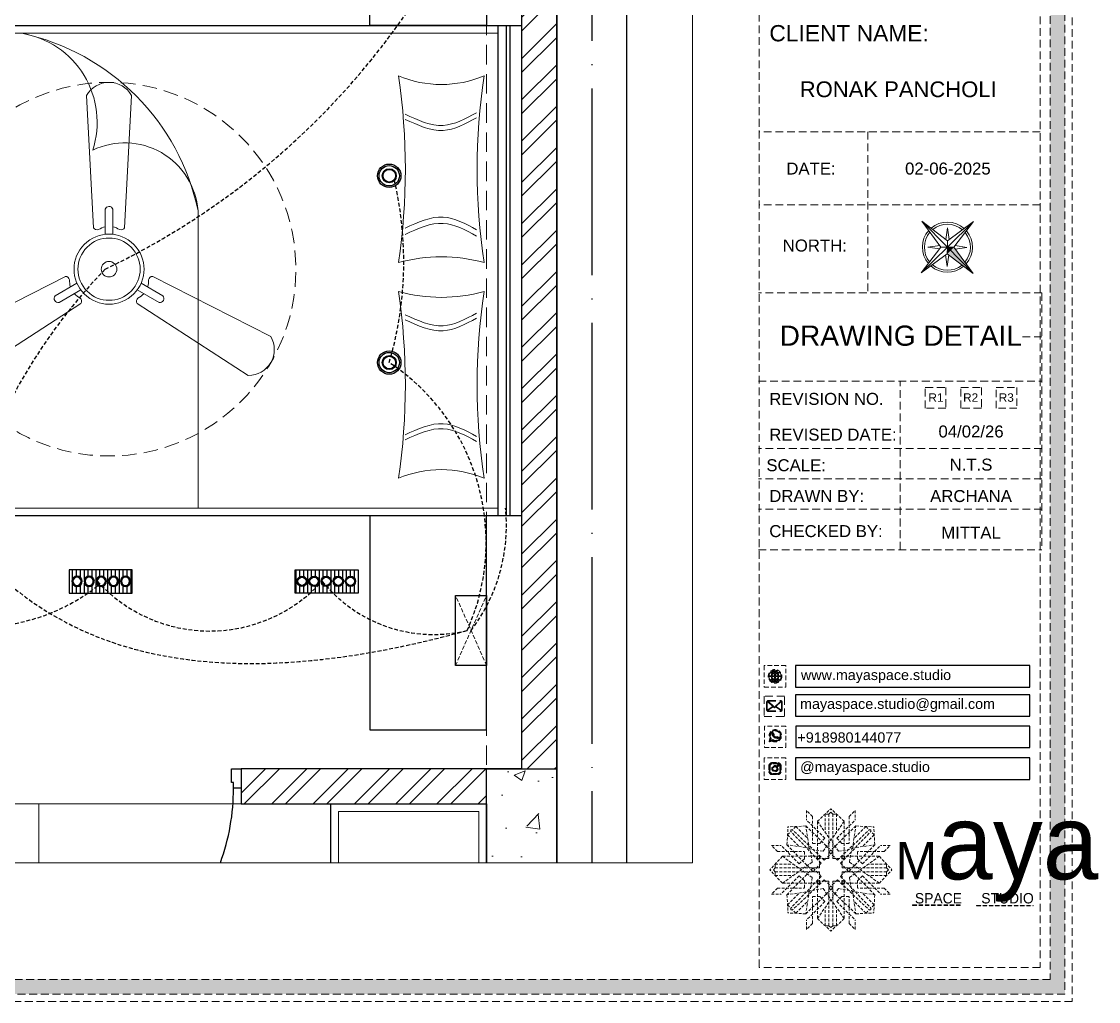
# Model space of a CAD drawing. Header units: millimetres. Extents: x 56222 to 3066687, y -650199 to -121287.
# Drawn here: x 134828.1 to 134966.4, y -183853.9 to -183728 of the extents above; entities that cross this region are included whole.
import ezdxf
from ezdxf.enums import TextEntityAlignment as Align

# ---------------------------------------------------------------- set-up
doc = ezdxf.new("R2010")
doc.units = ezdxf.units.MM
doc.header["$MEASUREMENT"] = 0
for name, pattern in [('ACAD_ISO04W100', [30, 24, -3, 0, -3]), ('DASHED', [0.75, 0.5, -0.25]), ('DASHED2', [0.375, 0.25, -0.125]), ('DASHEDX2', [1.5, 1, -0.5])]:
    doc.linetypes.add(name, pattern=pattern)
doc.layers.add('AR ELE-5', color=134, linetype='Continuous')
doc.layers.add('AR HATCH-7', color=7, linetype='Continuous')
for name, color, linetype, lineweight in [('COLUMN', 1, 'Continuous', 30), ('dim05', 1, 'Continuous', 13), ('Dimension', 10, 'DASHEDX2', 20), ('el', 7, 'Continuous', 20), ('ELEC-wires', 1, 'DASHED2', 13), ('Electrical', 84, 'Continuous', 30), ('ELEVATION', 250, 'Continuous', 9), ('FURNI', 25, 'Continuous', 5), ('FURNITURE', 32, 'Continuous', 9), ('furniture dimensions', 1, 'DASHED', 0), ('FURNITURE-1', 252, 'Continuous', 13), ('GROUND FLOOR', 7, 'Continuous', 9), ('GROUND FLOOR  ( PLINE )', 251, 'Continuous', 30), ('Labelling', 1, 'Continuous', 25), ('NAME PLATE', 7, 'Continuous', 25), ('title block', 7, 'Continuous', 9), ('X_PLOT', 1, 'Continuous', 9), ('XX~SLAB ( BEAM )~ ( DIM )', 7, 'Continuous', 9)]:
    doc.layers.add(name, color=color, linetype=linetype, lineweight=lineweight)
doc.styles.add('Arial', font='arial.ttf')
doc.styles.get("Standard").update_dxf_attribs({"font": 'arial.ttf', "height": 6})

# ---------------------------------------------------------------- blocks, each defined once
blk = doc.blocks.new('FSFSF')
at = {"color": 42, "lineweight": 5, "true_color": 0xe0ac11}
for p, q in [((28603.86, 139.69), (28608.58, 144.08)), ((28613.31, 139.69), (28608.58, 144.08)), ((28600.03, 143.51), (28600.03, 140.16)), ((28602.15, 141.41), (28600.03, 143.51)), ((28606.47, 133.76), (28600.03, 140.16)), ((28602.15, 141.41), (28602.15, 131.95)), ((28607.9, 142.22), (28606.58, 142.22)), ((28606.58, 142.22), (28606.58, 135.84)), ((28607.9, 142.22), (28608.58, 142.85)), ((28607.9, 142.22), (28607.9, 126.58)), ((28609.27, 142.22), (28608.59, 142.85)), ((28609.27, 142.22), (28609.27, 126.58)), ((28609.27, 142.22), (28610.59, 142.22)), ((28610.59, 142.22), (28610.59, 135.84)), ((28610.7, 133.76), (28617.14, 140.16)), ((28615.02, 141.41), (28617.14, 143.51)), ((28615.02, 141.41), (28615.02, 131.95)), ((28617.14, 143.51), (28617.14, 140.16)), ((28593.19, 131.45), (28593.54, 137.71)), ((28599.8, 138.06), (28593.54, 137.71)), ((28595.12, 136.69), (28594.53, 136.69)), ((28594.56, 136.12), (28594.56, 136.71)), ((28596.24, 137.86), (28595.12, 136.69)), ((28606.27, 126.08), (28595.12, 136.69)), ((28596.24, 137.86), (28600.47, 133.65)), ((28601.03, 130), (28599.8, 138.06)), ((28599.8, 138.05), (28608.58, 129.56)), ((28603.86, 126.58), (28603.86, 139.69)), ((28603.86, 139.69), (28608.58, 133.02)), ((28613.31, 139.69), (28608.59, 133.02)), ((28617.37, 138.05), (28608.59, 129.56)), ((28610.9, 126.08), (28622.05, 136.69)), ((28613.31, 126.58), (28613.31, 139.69)), ((28616.14, 130), (28617.37, 138.06)), ((28620.93, 137.86), (28616.7, 133.65)), ((28617.37, 138.06), (28623.63, 137.71)), ((28620.93, 137.86), (28622.05, 136.69)), ((28622.05, 136.69), (28622.64, 136.69)), ((28622.62, 136.12), (28622.62, 136.71)), ((28624, 131.45), (28623.65, 137.71)), ((28593.39, 135), (28594.56, 136.12)), ((28593.39, 135), (28597.6, 130.78)), ((28605.17, 124.98), (28594.56, 136.12)), ((28606.47, 133.76), (28604.75, 131.95)), ((28605.86, 129.18), (28608.58, 133.02)), ((28611.31, 129.18), (28608.59, 133.02)), ((28610.7, 133.76), (28612.42, 131.95)), ((28612.02, 124.98), (28622.62, 136.12)), ((28623.8, 135), (28619.59, 130.78)), ((28623.8, 135), (28622.62, 136.12)), ((28587.73, 131.22), (28591.08, 131.22)), ((28589.84, 129.1), (28587.73, 131.22)), ((28589.84, 129.1), (28599.29, 129.1)), ((28597.49, 124.78), (28591.08, 131.22)), ((28593.19, 131.45), (28601.69, 122.67)), ((28601.25, 130.22), (28593.19, 131.45)), ((28599.29, 126.5), (28599.29, 129.1)), ((28605.86, 129.18), (28601.03, 130)), ((28602.07, 125.39), (28601.25, 130.22)), ((28604.75, 131.95), (28602.15, 131.95)), ((28607.9, 128.92), (28608.58, 129.56)), ((28607.9, 128.92), (28608.58, 128.27)), ((28609.27, 128.92), (28608.59, 129.56)), ((28609.27, 128.92), (28608.59, 128.27)), ((28611.31, 129.18), (28616.14, 130)), ((28612.42, 131.95), (28615.02, 131.95)), ((28615.12, 125.39), (28615.94, 130.22)), ((28623.99, 131.45), (28615.5, 122.67)), ((28615.94, 130.22), (28624, 131.45)), ((28627.34, 129.1), (28617.89, 129.1)), ((28617.89, 126.5), (28617.89, 129.1)), ((28619.7, 124.78), (28626.1, 131.22)), ((28629.45, 131.22), (28626.1, 131.22)), ((28627.34, 129.1), (28629.45, 131.22)), ((28591.56, 127.39), (28587.17, 122.66)), ((28604.66, 127.39), (28591.56, 127.39)), ((28591.56, 127.39), (28598.23, 122.67)), ((28597.49, 124.78), (28599.29, 126.5)), ((28602.07, 125.39), (28598.23, 122.67)), ((28605.17, 124.98), (28602.97, 122.67)), ((28603.68, 126.54), (28603.68, 127.39)), ((28604.66, 126.54), (28603.68, 126.54)), ((28604.71, 127.57), (28603.86, 127.57)), ((28607.9, 126.58), (28603.86, 126.58)), ((28604.66, 123.35), (28604.66, 127.39)), ((28604.7, 126.58), (28604.71, 127.57)), ((28606.27, 126.08), (28608.58, 128.27)), ((28610.9, 126.08), (28608.59, 128.27)), ((28609.27, 126.58), (28613.31, 126.58)), ((28612.02, 124.98), (28614.21, 122.67)), ((28612.46, 126.58), (28612.46, 127.57)), ((28612.46, 127.57), (28613.31, 127.57)), ((28612.52, 123.35), (28612.52, 127.39)), ((28612.52, 127.39), (28625.63, 127.39)), ((28612.52, 126.54), (28613.51, 126.54)), ((28613.51, 126.54), (28613.51, 127.39)), ((28615.12, 125.39), (28618.96, 122.67)), ((28619.7, 124.78), (28617.89, 126.5)), ((28625.63, 127.39), (28618.96, 122.67)), ((28625.63, 127.39), (28630.02, 122.66)), ((28591.56, 117.94), (28587.17, 122.66)), ((28589.03, 123.35), (28588.4, 122.67)), ((28589.03, 121.98), (28588.4, 122.65)), ((28589.03, 123.35), (28589.03, 124.67)), ((28589.03, 124.67), (28595.4, 124.67)), ((28589.03, 123.35), (28604.66, 123.35)), ((28589.03, 121.98), (28604.66, 121.98)), ((28589.03, 121.98), (28589.03, 120.66)), ((28591.56, 117.94), (28598.23, 122.65)), ((28593.19, 113.88), (28601.69, 122.65)), ((28602.07, 119.94), (28598.23, 122.65)), ((28602.33, 123.35), (28601.69, 122.67)), ((28602.33, 121.98), (28601.69, 122.65)), ((28602.33, 123.35), (28602.97, 122.67)), ((28602.33, 121.98), (28602.97, 122.65)), ((28605.17, 120.35), (28602.97, 122.65)), ((28604.66, 121.98), (28604.66, 117.94)), ((28612.02, 120.35), (28614.21, 122.65)), ((28628.16, 123.35), (28612.52, 123.35)), ((28612.52, 121.98), (28612.52, 117.94)), ((28628.16, 121.98), (28612.52, 121.98)), ((28614.85, 123.35), (28614.21, 122.67)), ((28614.85, 121.98), (28614.21, 122.65)), ((28614.85, 123.35), (28615.5, 122.67)), ((28614.85, 121.98), (28615.5, 122.65)), ((28615.12, 119.94), (28618.96, 122.65)), ((28623.99, 113.88), (28615.5, 122.65)), ((28625.63, 117.94), (28618.96, 122.65)), ((28628.16, 124.67), (28621.78, 124.67)), ((28625.63, 117.94), (28630.02, 122.66)), ((28628.16, 123.35), (28628.16, 124.67)), ((28628.16, 123.35), (28628.78, 122.67)), ((28628.16, 121.98), (28628.78, 122.65)), ((28628.16, 121.98), (28628.16, 120.66)), ((28589.03, 120.66), (28595.4, 120.66)), ((28597.49, 120.54), (28591.08, 114.11)), ((28604.66, 117.94), (28591.56, 117.94)), ((28605.17, 120.35), (28594.56, 109.2)), ((28606.27, 119.15), (28595.12, 108.54)), ((28597.49, 120.54), (28599.29, 118.83)), ((28599.29, 118.83), (28599.29, 116.23)), ((28602.07, 119.94), (28601.25, 115.1)), ((28604.66, 118.78), (28603.68, 118.78)), ((28603.68, 118.78), (28603.68, 117.94)), ((28607.9, 118.65), (28603.86, 118.65)), ((28603.86, 118.65), (28603.86, 105.54)), ((28604.71, 117.66), (28603.86, 117.66)), ((28604.7, 118.65), (28604.71, 117.66)), ((28606.27, 119.15), (28608.58, 116.96)), ((28607.9, 103.01), (28607.9, 118.65)), ((28610.9, 119.15), (28608.59, 116.96)), ((28609.27, 118.65), (28613.31, 118.65)), ((28609.27, 103.01), (28609.27, 118.65)), ((28610.9, 119.15), (28622.05, 108.54)), ((28612.02, 120.35), (28622.62, 109.2)), ((28612.46, 118.65), (28612.46, 117.66)), ((28612.46, 117.66), (28613.31, 117.66)), ((28612.52, 118.78), (28613.51, 118.78)), ((28612.52, 117.94), (28625.63, 117.94)), ((28613.31, 118.65), (28613.31, 105.54)), ((28613.51, 118.78), (28613.51, 117.94)), ((28615.12, 119.94), (28615.94, 115.1)), ((28619.7, 120.54), (28617.89, 118.83)), ((28617.89, 118.83), (28617.89, 116.23)), ((28619.7, 120.54), (28626.1, 114.11)), ((28628.16, 120.66), (28621.78, 120.66)), ((28589.84, 116.23), (28587.73, 114.11)), ((28587.73, 114.11), (28591.08, 114.11)), ((28589.84, 116.23), (28599.29, 116.23)), ((28601.25, 115.1), (28593.19, 113.87)), ((28593.19, 113.87), (28593.54, 107.62)), ((28593.39, 110.32), (28597.6, 114.55)), ((28599.8, 107.17), (28608.58, 115.67)), ((28601.03, 115.23), (28599.8, 107.17)), ((28605.86, 116.05), (28601.03, 115.23)), ((28605.86, 116.05), (28608.58, 112.21)), ((28607.9, 116.31), (28608.58, 116.96)), ((28607.9, 116.31), (28608.58, 115.67)), ((28609.27, 116.31), (28608.59, 116.96)), ((28609.27, 116.31), (28608.59, 115.67)), ((28611.31, 116.05), (28608.59, 112.21)), ((28617.37, 107.17), (28608.59, 115.67)), ((28611.31, 116.05), (28616.14, 115.23)), ((28615.94, 115.1), (28624, 113.87)), ((28616.14, 115.23), (28617.37, 107.17)), ((28627.34, 116.23), (28617.89, 116.23)), ((28623.8, 110.32), (28619.59, 114.55)), ((28624, 113.87), (28623.65, 107.62)), ((28629.45, 114.11), (28626.1, 114.11)), ((28627.34, 116.23), (28629.45, 114.11)), ((28593.39, 110.32), (28594.56, 109.2)), ((28596.24, 107.37), (28600.47, 111.58)), ((28606.47, 111.47), (28600.03, 105.07)), ((28602.15, 103.82), (28602.15, 113.27)), ((28604.75, 113.27), (28602.15, 113.27)), ((28603.86, 105.54), (28608.58, 112.21)), ((28606.47, 111.47), (28604.75, 113.27)), ((28613.31, 105.54), (28608.59, 112.21)), ((28610.7, 111.47), (28612.42, 113.27)), ((28610.7, 111.47), (28617.14, 105.07)), ((28612.42, 113.27), (28615.02, 113.27)), ((28615.02, 103.82), (28615.02, 113.27)), ((28620.93, 107.37), (28616.7, 111.58)), ((28623.8, 110.32), (28622.62, 109.2)), ((28599.8, 107.17), (28593.54, 107.52)), ((28595.12, 108.54), (28594.53, 108.54)), ((28594.56, 109.2), (28594.56, 108.61)), ((28596.24, 107.37), (28595.12, 108.54)), ((28606.58, 103.01), (28606.58, 109.38)), ((28610.59, 103.01), (28610.59, 109.38)), ((28617.37, 107.17), (28623.63, 107.52)), ((28620.93, 107.37), (28622.05, 108.54)), ((28622.05, 108.54), (28622.64, 108.54)), ((28622.62, 109.2), (28622.62, 108.61)), ((28600.03, 101.71), (28600.03, 105.07)), ((28602.15, 103.82), (28600.03, 101.71)), ((28603.86, 105.54), (28608.58, 101.15)), ((28607.9, 103.01), (28606.58, 103.01)), ((28607.9, 103.01), (28608.58, 102.38)), ((28613.31, 105.54), (28608.58, 101.15)), ((28609.27, 103.01), (28608.59, 102.38)), ((28609.27, 103.01), (28610.59, 103.01)), ((28615.02, 103.82), (28617.14, 101.71)), ((28617.14, 101.71), (28617.14, 105.07))]:
    blk.add_line(p, q, dxfattribs=at)
blk = doc.blocks.new('hgwg')
at = {"layer": 'Dimension', "true_color": 0xd39e00}
h = blk.add_hatch(color=42, dxfattribs=at)
h.dxf.hatch_style = 1
h.paths.add_polyline_path([(27505.71, 45.05), (27494.27, 45.05), (27494.27, 44.9), (27505.71, 44.9)])
h = blk.add_hatch(color=42, dxfattribs=at)
h.dxf.hatch_style = 1
h.paths.add_polyline_path([(27523.3, 44.9), (27509.68, 44.9), (27509.68, 44.75), (27523.3, 44.75)])
at = {"layer": 'Dimension', "color": 42, "true_color": 0xd39e00}
for p, q in [((27494.27, 45.05), (27505.71, 45.05)), ((27494.27, 44.9), (27494.27, 45.05)), ((27494.27, 44.9), (27505.71, 44.9)), ((27505.71, 45.05), (27505.71, 44.9)), ((27509.68, 44.9), (27523.3, 44.9)), ((27509.68, 44.9), (27509.68, 44.75)), ((27509.68, 44.75), (27523.3, 44.75)), ((27523.3, 44.75), (27523.3, 44.9))]:
    blk.add_line(p, q, dxfattribs=at)
at = {"layer": 'Dimension', "color": 42, "true_color": 0xd39e00, "attachment_point": 1}
for s, width, insert, char_height in [('{\\fCinzel|b0|i0|c0|p2;\\H1.5x;M\\fAmsterdam One|b0|i0|c0|p2;\\H2x;aya}', 85.3277, (27490.17, 69.17), 6), ('{\\fCinzel|b0|i0|c0|p0;SPACE     STUDIO}', 66.129, (27494.83, 47.86), 2.5)]:
    blk.add_mtext_dynamic_manual_height_columns(s, width=width, gutter_width=30, heights=[0], dxfattribs=dict(at, insert=insert, char_height=char_height))
blk = doc.blocks.new('aggerg')
at = {"layer": 'Dimension', "color": 42, "true_color": 0xd39e00}
blk.add_lwpolyline([(-1.41, 1.41), (1.41, 1.41), (1.41, -1.41), (-1.41, -1.41)], close=True, dxfattribs=at)
at = {"layer": 'NAME PLATE', "lineweight": 0, "insert": (-0.03, 0.62), "char_height": 1.151, "width": 2.2458, "attachment_point": 2, "style": 'Arial'}
blk.add_mtext('R3', dxfattribs=at)
blk = doc.blocks.new('QEGW4TG')
at = {"layer": 'Dimension', "true_color": 0x000000}
h = blk.add_hatch(color=18, dxfattribs=at)
h.dxf.hatch_style = 1
h.paths.add_polyline_path([(2.69, 1.93, 0.170513), (2.95, 1.97, 0.190337), (3.11, 2.18, 0.466684), (3.03, 2.29), (2.79, 2.37, 0.273721), (2.69, 2.34, 0.040749), (2.63, 2.27, -0.441282), (2.53, 2.25, -0.11828), (2.06, 2.64, -0.441282), (2.07, 2.74, 0.040749), (2.13, 2.81, 0.290083), (2.14, 2.92), (2.01, 3.18, 0.316231), (1.91, 3.2, 0.190337), (1.73, 3, 0.170513), (1.72, 2.74, 0.252784)], flags=0)
h.paths.add_polyline_path([(1.19, 1.98), (1.03, 1.3, 0.550912), (1.11, 1.23), (1.75, 1.39, 6.344125)])
h.paths.add_polyline_path([(1.81, 1.7), (1.4, 1.6), (1.5, 2.03, -9.071339)], flags=16)
h.paths.add_polyline_path([(2.95, 1.97, -0.203224), (2.64, 1.94, -0.231509), (1.75, 2.69, -0.209023), (1.73, 3, -0.17811), (1.89, 3.19, -0.370089), (2.01, 3.18), (2.17, 2.86, -0.071517), (2.06, 2.73, 0.321676), (2.05, 2.65, 0.126524), (2.55, 2.24, 0.312216), (2.62, 2.26, -0.041087), (2.68, 2.34, -0.290673), (2.79, 2.37), (3.13, 2.26, -0.24764)], flags=0)
h = blk.add_hatch(color=18, dxfattribs=at)
h.dxf.hatch_style = 1
h.paths.add_polyline_path([(2.69, 2.34, 0.040749), (2.63, 2.27, -0.441282), (2.53, 2.25, -0.11828), (2.06, 2.64, -0.441282), (2.07, 2.74, 0.040749), (2.13, 2.81, 0.290083), (2.14, 2.92), (2.01, 3.18, 0.316231), (1.91, 3.2, 0.190337), (1.73, 3, 0.170513), (1.72, 2.74, 0.252784), (2.69, 1.93, 0.170513), (2.95, 1.97, 0.190337), (3.11, 2.18, 0.466684), (3.03, 2.29), (2.79, 2.37, 0.273721)])
for p, q in [((2.01, 3.18), (2.14, 2.92)), ((3.07, 2.28), (2.8, 2.36)), ((1.19, 1.98), (1.03, 1.3)), ((1.1, 1.23), (1.75, 1.39)), ((1.5, 2.03), (1.4, 1.6)), ((1.4, 1.6), (1.81, 1.7))]:
    blk.add_line(p, q)
blk.add_lwpolyline([(0, 0), (4.68, 0), (4.68, 4.68), (0, 4.68)], close=True)
for centre, radius, start, end in [((2.39, 2.56), 1.34, 241.4727, 205.6422), ((2.39, 2.56), 1.04, 235.9962, 210.8333), ((2.09, 2.87), 0.39, 159.7007, 198.4072), ((2.96, 3.23), 1.33, 201.4218, 258.1669), ((2.07, 2.87), 0.364, 118.9685, 159.3648), ((1.94, 3.12), 0.0896, 41.8985, 123.1344), ((2.11, 2.68), 0.066, 135.9932, 224.8892), ((1.67, 3.16), 0.586, 312.4617, 321.8728), ((3.12, 3.42), 1.31, 216.5455, 243.5279), ((2.05, 2.87), 0.104, 320.3924, 28.6971), ((2.76, 2.27), 0.104, 70.4402, 138.745), ((1.09, 1.29), 0.0598, 164.8483, 282.1458), ((2.57, 2.3), 0.066, 234.2482, 323.1441), ((3.11, 1.94), 0.586, 137.2645, 146.6756), ((2.75, 2.31), 0.39, 260.7301, 299.4366), ((2.76, 2.29), 0.364, 299.7725, 340.1688), ((3.03, 2.2), 0.0896, 336.0029, 57.2388)]:
    blk.add_arc(centre, radius, start, end)
blk = doc.blocks.new('ASGERG')
at = {"layer": 'Dimension', "true_color": 0x000000}
h = blk.add_hatch(color=18, dxfattribs=at)
h.dxf.hatch_style = 1
h.paths.add_polyline_path([(0.99, 1.7, 0.402382), (1.83, 1.03), (2.96, 1.03, 0.353872), (3.66, 1.7), (3.66, 2.99, 0.402382), (2.83, 3.67), (1.69, 3.67, 0.353872), (0.99, 2.99)])
h.paths.add_polyline_path([(1.27, 2.85, -0.426145), (1.72, 3.4), (2.85, 3.4, -0.402382), (3.38, 2.97), (3.38, 1.85, -0.426145), (2.94, 1.3), (1.8, 1.3, -0.402382), (1.27, 1.72)], flags=16)
h.paths.add_polyline_path([(3.02, 2.35, -1), (1.64, 2.35, -1)], flags=0)
h.paths.add_polyline_path([(2.74, 2.35, -1), (1.92, 2.35, -1)], flags=0)
h.paths.add_polyline_path([(3.19, 3.02, -1), (2.86, 3.02, -1)], flags=0)
h.paths.add_polyline_path([(1.64, 2.35, 1), (3.02, 2.35, 1)], flags=0)
h = blk.add_hatch(color=18, dxfattribs=at)
h.dxf.hatch_style = 1
h.paths.add_polyline_path([(1.64, 2.35, 1), (3.02, 2.35, 1)])
h.paths.add_polyline_path([(2.74, 2.35, -1), (1.92, 2.35, -1)], flags=16)
h = blk.add_hatch(color=18, dxfattribs=at)
h.dxf.hatch_style = 1
h.paths.add_polyline_path([(3.19, 3.02, 1), (2.86, 3.02, 1)])
for p, q in [((0.99, 2.99), (0.99, 1.7)), ((1.27, 2.97), (1.27, 1.72)), ((1.69, 3.67), (2.96, 3.67)), ((2.94, 3.4), (1.72, 3.4)), ((3.38, 2.97), (3.38, 1.72)), ((3.66, 2.99), (3.66, 1.7)), ((1.69, 1.03), (2.96, 1.03)), ((2.94, 1.3), (1.72, 1.3))]:
    blk.add_line(p, q)
blk.add_lwpolyline([(0, 0), (4.68, 0), (4.68, 4.68), (0, 4.68)], close=True)
for centre, radius in [((2.33, 2.35), 0.694), ((2.33, 2.35), 0.414), ((3.02, 3.02), 0.168)]:
    blk.add_circle(centre, radius)
for centre, radius, start, end in [((1.76, 2.89), 0.778, 94.8631, 172.8127), ((1.76, 2.91), 0.491, 94.8631, 172.8127), ((2.9, 2.91), 0.491, 7.1873, 85.1369), ((2.89, 2.89), 0.778, 7.1873, 85.1369), ((1.76, 1.8), 0.778, 187.1873, 265.1369), ((1.76, 1.78), 0.491, 187.1873, 265.1369), ((2.9, 1.78), 0.491, 274.8631, 352.8127), ((2.89, 1.8), 0.778, 274.8631, 352.8127)]:
    blk.add_arc(centre, radius, start, end)
blk = doc.blocks.new('DTGWEGEARG')
at = {"layer": 'Dimension', "true_color": 0x000000}
h = blk.add_hatch(color=18, dxfattribs=at)
h.dxf.hatch_style = 1
h.paths.add_polyline_path([(3.83, 2.34, 1), (0.85, 2.34, 1)])
h.paths.add_polyline_path([(2.51, 1.01, 0.105795), (2.96, 1.58, -0.055205), (3.3, 1.41, -0.169822)], flags=16)
h.paths.add_polyline_path([(2.41, 1.12), (2.41, 1.69, -0.058279), (2.81, 1.63, -0.103353)], flags=16)
h.paths.add_polyline_path([(2.26, 1.13, -0.101741), (1.87, 1.63, -0.057171), (2.26, 1.69)], flags=16)
h.paths.add_polyline_path([(2.17, 1.01, -0.169822), (1.38, 1.41, -0.055205), (1.72, 1.58, 0.105795)], flags=16)
h.paths.add_polyline_path([(3.02, 1.72, 0.081336), (3.13, 2.27), (3.68, 2.27, -0.152069), (3.4, 1.52, 0.05687)], flags=16)
h.paths.add_polyline_path([(2.87, 1.77, 0.061945), (2.41, 1.84), (2.41, 2.27), (2.98, 2.27, -0.081344)], flags=16)
h.paths.add_polyline_path([(2.26, 1.84, 0.060923), (1.8, 1.77, -0.081344), (1.7, 2.27), (2.26, 2.27)], flags=16)
h.paths.add_polyline_path([(1.66, 1.72, 0.05687), (1.28, 1.52, -0.152069), (1, 2.27), (1.55, 2.27, 0.081336)], flags=16)
h.paths.add_polyline_path([(2.41, 2.42), (2.41, 2.83, 0.061945), (2.87, 2.91, -0.080009), (2.98, 2.42)], flags=16)
h.paths.add_polyline_path([(3.13, 2.42, 0.080116), (3.02, 2.96, 0.05687), (3.4, 3.16, 0.028258), (3.3, 3.27, -0.055205), (2.96, 3.1, 0.105795), (2.51, 3.67, -0.36029), (3.68, 2.42)], flags=16)
h.paths.add_polyline_path([(2.26, 2.42), (1.7, 2.42, -0.080009), (1.8, 2.91, 0.060923), (2.26, 2.84)], flags=16)
h.paths.add_polyline_path([(1.55, 2.42), (1, 2.42, -0.150466), (1.28, 3.16, 0.05687), (1.66, 2.96, 0.080116)], flags=16)
h.paths.add_polyline_path([(2.41, 2.98), (2.41, 3.56, -0.103353), (2.81, 3.05, -0.058279)], flags=16)
h.paths.add_polyline_path([(2.26, 2.99, -0.057171), (1.87, 3.05, -0.101741), (2.26, 3.55)], flags=16)
h.paths.add_polyline_path([(1.72, 3.1, -0.055205), (1.38, 3.27, -0.169822), (2.17, 3.67, 0.105795)], flags=16)
blk.add_lwpolyline([(0, 0), (4.68, 0), (4.68, 4.68), (0, 4.68)], close=True)
at = {"layer": 'Dimension', "color": 18, "true_color": 0x000000}
for p, q in [((1, 2.42), (1.55, 2.42)), ((1.7, 2.42), (2.26, 2.42)), ((2.26, 3.55), (2.26, 2.99)), ((2.26, 2.84), (2.26, 2.42)), ((2.41, 3.56), (2.41, 2.98)), ((2.41, 2.83), (2.41, 2.42)), ((2.41, 2.42), (2.98, 2.42)), ((3.13, 2.42), (3.68, 2.42)), ((1, 2.27), (1.55, 2.27)), ((1.7, 2.27), (2.26, 2.27)), ((2.26, 2.27), (2.26, 1.84)), ((2.26, 1.69), (2.26, 1.13)), ((2.41, 2.27), (2.98, 2.27)), ((2.41, 2.27), (2.41, 1.84)), ((2.41, 1.69), (2.41, 1.12)), ((3.13, 2.27), (3.68, 2.27))]:
    blk.add_line(p, q, dxfattribs=at)
blk.add_circle((2.34, 2.34), 1.49, dxfattribs=at)
for centre, radius, start, end in [((2.34, 2.34), 1.34, 142.3819, 176.6093), ((2.34, 4.74), 1.9, 236.1399, 249.1595), ((2.34, 2.34), 1.34, 97.3549, 135.9073), ((2.34, 4.74), 1.75, 236.7417, 249.3811), ((3.28, 2.34), 1.73, 159.0567, 177.3789), ((3.28, 2.34), 1.58, 158.8325, 177.1302), ((3.28, 2.34), 1.73, 129.9301, 154.0867), ((2.34, 4.74), 1.9, 253.6799, 267.6253), ((3.28, 2.34), 1.58, 130.1073, 153.3446), ((2.34, 4.74), 1.75, 254.3336, 267.422), ((1.4, 2.34), 1.58, 26.6554, 50.2584), ((2.34, 4.74), 1.75, 272.3248, 285.6664), ((2.34, 4.74), 1.9, 272.1415, 286.3201), ((2.34, 2.34), 1.34, 3.3907, 82.6451), ((1.4, 2.34), 1.73, 25.9133, 50.0699), ((1.4, 2.34), 1.58, 2.8698, 21.1675), ((2.34, 4.74), 1.75, 290.6189, 303.2583), ((2.34, 4.74), 1.9, 290.8405, 303.8601), ((1.4, 2.34), 1.73, 2.6211, 20.9433), ((2.34, 2.34), 1.34, 183.0315, 217.6181), ((2.34, -0.06), 1.9, 110.8405, 123.8601), ((2.34, -0.06), 1.75, 110.6189, 123.2583), ((2.34, 2.34), 1.34, 224.0927, 262.6451), ((3.28, 2.34), 1.73, 182.3435, 200.9433), ((3.28, 2.34), 1.58, 182.5658, 201.1675), ((3.28, 2.34), 1.73, 205.9133, 230.0699), ((2.34, -0.06), 1.9, 92.3747, 106.3201), ((2.34, -0.06), 1.75, 92.578, 105.6664), ((3.28, 2.34), 1.58, 206.6554, 229.8927), ((2.34, -0.06), 1.9, 73.6799, 87.8585), ((2.34, -0.06), 1.75, 74.3336, 87.6752), ((1.4, 2.34), 1.58, 309.7416, 333.3446), ((1.4, 2.34), 1.73, 309.9301, 334.0867), ((2.34, 2.34), 1.34, 277.3549, 315.9073), ((1.4, 2.34), 1.58, 338.8325, 357.4342), ((2.34, -0.06), 1.75, 56.7417, 69.3811), ((1.4, 2.34), 1.73, 339.0567, 357.6565), ((2.34, -0.06), 1.9, 56.1399, 69.1595), ((2.34, 2.34), 1.34, 322.3819, 356.9685)]:
    blk.add_arc(centre, radius, start, end, dxfattribs=at)
blk = doc.blocks.new('4t')
at = {"transparency": 33554607}
h = blk.add_hatch(color=1, dxfattribs=at)
h.dxf.hatch_style = 1
h.paths.add_polyline_path([(45531.33, -35822.29), (45529.23, -35821.83), (45528.09, -35837.01)])
h = blk.add_hatch(color=1, dxfattribs=at)
h.dxf.hatch_style = 1
h.paths.add_polyline_path([(45533.44, -35822.75), (45531.33, -35822.29), (45528.09, -35837.01)])
h = blk.add_hatch(color=1, dxfattribs=at)
h.dxf.hatch_style = 1
h.paths.add_polyline_path([(45531.8, -35820.19), (45529.23, -35821.83), (45531.33, -35822.29)])
h = blk.add_hatch(color=1, dxfattribs=at)
h.dxf.hatch_style = 1
h.paths.add_polyline_path([(45531.8, -35820.19), (45531.33, -35822.29), (45533.44, -35822.75)])
at = {"layer": 'title block', "color": 7, "lineweight": 9}
for p, q in [((45535.51, -35803.37), (45530.16, -35817.62)), ((45535.51, -35803.37), (45531.8, -35820.19)), ((45534.36, -35818.55), (45535.51, -35803.37)), ((45530.5, -35816.7), (45526.88, -35812.49)), ((45526.88, -35812.49), (45529.18, -35817.55)), ((45530.16, -35817.62), (45514.98, -35816.48)), ((45514.98, -35816.48), (45529.23, -35821.83)), ((45514.98, -35816.48), (45531.8, -35820.19)), ((45531.8, -35820.19), (45530.16, -35817.62)), ((45534.36, -35818.55), (45531.8, -35820.19)), ((45548.62, -35823.9), (45534.36, -35818.55)), ((45539.5, -35815.27), (45534.44, -35817.57)), ((45535.28, -35818.89), (45539.5, -35815.27)), ((45528.31, -35821.48), (45524.1, -35825.11)), ((45524.1, -35825.11), (45529.16, -35822.81)), ((45531.8, -35820.19), (45528.09, -35837.01)), ((45529.23, -35821.83), (45528.09, -35837.01)), ((45528.09, -35837.01), (45533.44, -35822.75)), ((45531.8, -35820.19), (45529.23, -35821.83)), ((45533.44, -35822.75), (45531.8, -35820.19)), ((45531.8, -35820.19), (45548.62, -35823.9)), ((45533.09, -35823.67), (45536.71, -35827.89)), ((45533.44, -35822.75), (45548.62, -35823.9)), ((45536.71, -35827.89), (45534.42, -35822.83))]:
    blk.add_line(p, q, dxfattribs=at)
for radius, start, end in [(11.79, 81.36, 163.7665), (11.79, 351.36, 73.7665), (10.83, 82.4286, 162.6979), (10.83, 352.4286, 72.6979), (11.79, 171.36, 253.7665), (10.83, 172.4286, 252.6979), (11.79, 261.36, 343.7665), (10.83, 262.4286, 342.6979)]:
    blk.add_arc((45531.8, -35820.19), radius, start, end, dxfattribs=at)
blk = doc.blocks.new('fan')
at = {"layer": 'Electrical', "lineweight": 15, "ltscale": 20}
for p, q in [((3300835.29, -509900.78), (3300836.47, -509923.43)), ((3300841.81, -509923.43), (3300842.99, -509900.78)), ((3300838.47, -509924.57), (3300838.47, -509920.25)), ((3300839.81, -509920.28), (3300839.81, -509924.57)), ((3300831.66, -509931.77), (3300811.45, -509942.07)), ((3300866.83, -509942.07), (3300846.62, -509931.77)), ((3300829.93, -509935.08), (3300833.64, -509932.93)), ((3300834.31, -509934.09), (3300830.57, -509936.25)), ((3300847.68, -509936.23), (3300843.97, -509934.09)), ((3300844.64, -509932.93), (3300848.38, -509935.09)), ((3300815.3, -509948.74), (3300834.33, -509936.39)), ((3300843.95, -509936.39), (3300862.98, -509948.74))]:
    blk.add_line(p, q, dxfattribs=at)
at = {"layer": 'Electrical', "linetype": 'DASHED', "lineweight": 15, "ltscale": 5}
blk.add_circle((3300839.14, -509930.53), 32, dxfattribs=at)
at = {"layer": 'Electrical', "lineweight": 15, "ltscale": 20}
for centre, major_axis, start_param, end_param in [((3300839.14, -509902.94), (3.12, 3.12), -0.272136, 1.842967), ((3300839.13, -509920.5), (0.501, 0.501), -0.465536, 1.983618), ((3300839.14, -509926.42), (2.27, -2.27), 2.565057, 2.951308), ((3300839.14, -509926.42), (2.27, 2.27), 0.19032, 0.57657), ((3300839.14, -509930.53), (4.24, -4.24), 3.14161, 9.424795), ((3300839.14, -509930.53), (3.77, -3.77), 1.749190548672175e-05, 6.283202799085073), ((3300837.1, -509923.08), (0.51, 0.51), 2.863014, 4.257784), ((3300841.18, -509923.08), (0.51, -0.51), 5.167028, 6.561799), ((3300839.14, -509930.53), (0.943, 0.943), 1.570814, 7.853999), ((3300831.67, -509932.49), (0.51, -0.51), 0.978238, 2.373008), ((3300835.59, -509932.58), (2.27, -2.27), 3.855511, 4.241762), ((3300842.69, -509932.58), (2.27, 2.27), 5.183051, 5.569301), ((3300846.61, -509932.49), (0.51, -0.51), 2.339416, 3.734186), ((3300830.46, -509935.55), (0.501, -0.501), 3.199655, 5.648809), ((3300835.59, -509932.58), (2.27, -2.27), 4.659452, 5.045703), ((3300833.71, -509936.02), (0.51, 0.51), -1.325776, 0.068994), ((3300844.57, -509936.02), (0.51, -0.51), 3.072633, 4.467404), ((3300842.69, -509932.58), (2.27, 2.27), 4.37911, 4.765361), ((3300847.83, -509935.54), (0.501, 0.501), 3.723254, 6.172408), ((3300815.25, -509944.32), (3.12, -3.12), 3.393055, 5.508159), ((3300863.03, -509944.32), (3.12, -3.12), 5.48745, 7.602554)]:
    blk.add_ellipse(centre, major_axis=major_axis, ratio=1, start_param=start_param, end_param=end_param, dxfattribs=at)
blk = doc.blocks.new('HYTJUK')
at = {"layer": 'Electrical', "lineweight": -3, "true_color": 0x000000}
h = blk.add_hatch(dxfattribs=at)
h.set_pattern_fill('ANSI31', color=18, scale=4, angle=225)
h.set_pattern_definition([(270, (141588.84366, -3593.0246), (0.5, -2e-16), [])])
h.paths.add_polyline_path([(128595.32, 17374.81), (128596.19, 17375.86, -0.675401), (128596.65, 17377, -0.15536), (128597.03, 17376.88), (128597.65, 17377.63), (128597.65, 17377.81), (128589.56, 17377.81), (128589.56, 17374.81)])
h.paths.add_polyline_path([(128590.43, 17375.68, -1), (128590.43, 17377, -1)], flags=16)
h.paths.add_polyline_path([(128591.98, 17377, -1), (128591.98, 17375.68, -1)], flags=16)
h.paths.add_polyline_path([(128590.43, 17375.81, -1), (128590.43, 17376.87, -1)], flags=0)
h.paths.add_polyline_path([(128591.98, 17376.87, -1), (128591.98, 17375.81, -1)], flags=0)
h.paths.add_polyline_path([(128593.54, 17377, -1), (128593.54, 17375.68, -1)], flags=16)
h.paths.add_polyline_path([(128593.54, 17376.87, -1), (128593.54, 17375.81, -1)], flags=0)
h.paths.add_polyline_path([(128595.09, 17377, -1), (128595.09, 17375.68, -1)], flags=16)
h.paths.add_polyline_path([(128595.09, 17376.87, -1), (128595.09, 17375.81, -1)], flags=0)
h.paths.add_polyline_path([(128596.19, 17375.86), (128595.32, 17374.81), (128597.65, 17374.81), (128597.65, 17377.63), (128597.03, 17376.88, -0.731062), (128596.65, 17375.68, -0.193744)], flags=17)
at = {"layer": 'Electrical', "color": 240, "true_color": 0xed1f24}
blk.add_lwpolyline([(128597.65, 17374.81), (128589.56, 17374.81), (128589.56, 17377.81), (128597.65, 17377.81)], close=True, dxfattribs=at)
at = {"layer": 'Electrical', "color": 18, "lineweight": -3, "true_color": 0x000000}
for centre, radius in [((128590.43, 17376.34), 0.662), ((128590.43, 17376.34), 0.53), ((128591.98, 17376.34), 0.662), ((128591.98, 17376.34), 0.53), ((128593.54, 17376.34), 0.662), ((128593.54, 17376.34), 0.53), ((128595.09, 17376.34), 0.662), ((128595.09, 17376.34), 0.53), ((128596.65, 17376.34), 0.662), ((128596.65, 17376.34), 0.53)]:
    blk.add_circle(centre, radius, dxfattribs=at)
blk = doc.blocks.new('6616')
at = {"color": 242, "linetype": 'DASHED', "true_color": 0xcd2027}
for p, q in [((386784.79, -36915.77), (386775.78, -36911.78)), ((386784.79, -36911.78), (386775.78, -36915.77))]:
    blk.add_line(p, q, dxfattribs=at)
at = {"layer": 'ELEC-wires', "color": 5, "linetype": 'ByBlock', "lineweight": 30, "ltscale": 4}
blk.add_lwpolyline([(386775.78, -36911.78), (386784.79, -36911.78), (386784.79, -36915.77), (386775.78, -36915.77)], close=True, dxfattribs=at)
blk = doc.blocks.new('GF')
at = {"layer": 'FURNITURE', "color": 9, "lineweight": 30, "true_color": 0xc7c8ca}
blk.add_line((133682.2, -183543.34), (133682.2, -183570.84), dxfattribs=at)
blk.add_lwpolyline([(133682.2, -183543.34), (133682.2, -183570.84), (133667.2, -183570.84), (133667.2, -183543.34), (133682.2, -183543.34)], dxfattribs=at)
blk.add_lwpolyline([(133608.63, -183630.84), (133608.63, -183573.84, -0.414214), (133611.63, -183570.84), (133686.7, -183570.84), (133686.7, -183633.84), (133611.63, -183633.84, -0.414214)], format="xyb", close=True, dxfattribs=at)
for points in [[(133683.7, -183633.84), (133683.7, -183570.84), (133685.2, -183570.84), (133685.2, -183633.84)], [(133682.19, -183633.84), (133667.19, -183633.84), (133667.19, -183661.34), (133682.19, -183661.34)]]:
    blk.add_lwpolyline(points, close=True, dxfattribs=at)
at = {"layer": 'FURNITURE', "color": 9, "true_color": 0xc7c8ca}
blk.add_lwpolyline([(133609.63, -183630.84), (133609.63, -183573.84, -0.414214), (133611.63, -183571.84), (133683.7, -183571.84), (133683.7, -183632.84), (133611.63, -183632.84, -0.414214)], format="xyb", close=True, dxfattribs=at)
at = {"layer": 'Labelling', "color": 9, "linetype": 'DASHED2', "lineweight": 0, "ltscale": 10, "true_color": 0xc7c8ca}
blk.add_line((133682.2, -183543.34), (133682.19, -183667.34), dxfattribs=at)

msp = doc.modelspace()

# ---------------------------------------------------------------- hatches: boundary and pattern name
at = {"layer": 'AR HATCH-7', "lineweight": 18, "true_color": 0x939598, "transparency": 33554687}
h = msp.add_hatch(dxfattribs=at)
h.set_pattern_fill('ANSI32', color=252, scale=10)
h.set_pattern_definition([(45, (916.9106, -231.3896), (-2.65165043, 2.65165043), []), (45, (918.6784, -231.3896), (-2.65165043, 2.65165043), [])])
h.paths.add_polyline_path([(134887.818, -183686.01), (134851.818, -183686.01), (134851.818, -183695.01), (134887.818, -183695.01)])
h.paths.add_polyline_path([(134896.818, -183701.01), (134892.318, -183701.01), (134892.318, -183705.859), (134892.326, -183705.859), (134892.318, -183707.514), (134892.318, -183720.018), (134892.318, -183824.01), (134856.318, -183824.008), (134856.318, -183828.508), (134887.818, -183828.51), (134887.818, -183824.01), (134896.818, -183824.01)])
at = {"layer": 'Dimension', "true_color": 0xd39e00}
h = msp.add_hatch(color=42, dxfattribs=at)
h.paths.add_polyline_path([(134693.515, -183663.92), (134693.515, -183852.958), (134962.083, -183852.958), (134962.083, -183663.92)])
h.paths.add_polyline_path([(134695.4, -183665.805), (134960.198, -183665.805), (134960.198, -183851.073), (134695.4, -183851.073)], flags=16)
at = {"layer": 'Dimension', "true_color": 0x000000}
h = msp.add_hatch(color=18, dxfattribs=at)
h.dxf.hatch_style = 1
h.paths.add_polyline_path([(134925.575, -183816.642, 0.4142136), (134925.775, -183816.442), (134925.775, -183815.441, 0.4142136), (134925.575, -183815.241), (134923.985, -183815.241, 0.4142136), (134923.785, -183815.441), (134923.785, -183816.442, 0.4142136), (134923.985, -183816.642)])
h.paths.add_polyline_path([(134924.928, -183816.039), (134925.664, -183816.53, -0.1989124), (134925.575, -183816.567), (134923.985, -183816.567, -0.1989124), (134923.897, -183816.53), (134924.633, -183816.039), (134924.78, -183816.177)], flags=16)
h.paths.add_polyline_path([(134924.78, -183816.075), (134923.971, -183815.317, -0.0287833), (134923.985, -183815.316), (134925.575, -183815.316, -0.0287833), (134925.59, -183815.317)], flags=16)
h.paths.add_polyline_path([(134924.984, -183815.987), (134925.662, -183815.352, -0.2024819), (134925.7, -183815.441), (134925.7, -183816.442, -0.043076), (134925.698, -183816.463)], flags=16)
h.paths.add_polyline_path([(134924.576, -183815.987), (134923.862, -183816.463, -0.043076), (134923.86, -183816.442), (134923.86, -183815.441, -0.2024819), (134923.898, -183815.352)], flags=16)
at = {"layer": 'FURNITURE-1', "lineweight": 18, "true_color": 0xc7c8ca}
h = msp.add_hatch(dxfattribs=at)
h.set_pattern_fill('AR-CONC', color=9, scale=2)
h.set_pattern_definition([(50, (916.911, -231.39), (14.34520365, -1.2550427), [1.5, -16.5]), (355, (916.91, -231.39), (-2.7750267, 15.0438427), [1.2, -13.2]), (100.4514445, (918.106, -231.494), (11.5701769, 13.7887998), [1.2748038, -14.0228422]), (46.1842, (916.91, -227.39), (21.3448266, -3.3103856), [2.25, -24.75]), (96.635635, (918.69, -227.666), (18.693239, 19.482372), [1.9122068, -21.0342752]), (351.184164, (916.91, -227.39), (18.693239, 19.482372), [1.8, -19.8]), (21, (918.911, -228.39), (11.93814104, -8.0523778), [1.5, -16.5]), (326, (918.91, -228.39), (4.8663066, 14.5030009), [1.2, -13.2]), (71.451445, (919.905, -229.06), (16.8044475, 6.45062306), [1.2748038, -14.0228422]), (37.5, (916.9106, -231.3896), (0.24319711, 6.65787708), [0, -13.04, 0, -13.4, 0, -13.25]), (7.5, (916.9106, -231.39), (5.26139075, 7.88823424), [0, -7.64, 0, -12.74, 0, -5.05]), (327.5, (912.4506, -231.3896), (10.67644872, -0.45109743), [0, -5, 0, -15.6, 0, -20.7]), (317.5, (910.451, -231.39), (11.6637234, 2.00209965), [0, -6.5, 0, -10.36, 0, -14.7])])
h.paths.add_polyline_path([(134896.818, -183824.01), (134887.818, -183824.01), (134887.818, -183836.081), (134896.818, -183836.081)])

# ---------------------------------------------------------------- linework, layer by layer
at = {"color": 18, "true_color": 0x000000, "elevation": 0.119}
for points in [[(134927.507, -183813.508), (134957.599, -183813.508), (134957.599, -183810.757), (134927.507, -183810.757)], [(134927.507, -183817.262), (134957.599, -183817.262), (134957.599, -183814.511), (134927.507, -183814.511)], [(134927.521, -183821.266), (134957.599, -183821.266), (134957.599, -183818.515), (134927.521, -183818.515)], [(134927.507, -183825.366), (134957.599, -183825.366), (134957.599, -183822.615), (134927.507, -183822.615)]]:
    msp.add_lwpolyline(points, close=True, dxfattribs=at)
msp.add_lwpolyline([(134856.318, -183826.509), (134855.318, -183826.509), (134855.318, -183825.759), (134855.068, -183825.759), (134855.068, -183824.008), (134856.318, -183824.008)], close=True)
at = {"layer": 'AR ELE-5', "linetype": 'ByBlock', "ltscale": 15}
msp.add_arc((134827.273, -183826.492), 28.045, 340.00531, 359.96526, dxfattribs=at)
at = {"layer": 'COLUMN'}
msp.add_lwpolyline([(134887.818, -183836.081), (134887.818, -183824.01), (134896.818, -183824.01), (134896.818, -183836.081)], dxfattribs=at)
at = {"layer": 'Dimension', "color": 42, "true_color": 0xd39e00}
for p, q in [((134958.922, -183742.166, 0.119), (134922.834, -183742.166, 0.119)), ((134936.797, -183742.166, 0.119), (134936.797, -183762.884, 0.119)), ((134958.922, -183751.544, 0.119), (134922.834, -183751.544, 0.119)), ((134959.141, -183762.884, 0.119), (134922.723, -183762.884, 0.119)), ((134959.141, -183762.884, 0.119), (134959.141, -183795.869, 0.119)), ((134956.629, -183768.538, 0.119), (134959.141, -183768.538, 0.119)), ((134922.723, -183774.193, 0.119), (134959.141, -183774.193, 0.119)), ((134940.932, -183795.869, 0.119), (134940.932, -183774.193, 0.119)), ((134959.141, -183782.863, 0.119), (134922.723, -183782.863, 0.119)), ((134959.141, -183786.768, 0.119), (134922.723, -183786.768, 0.119)), ((134959.141, -183790.673, 0.119), (134922.723, -183790.673, 0.119)), ((134922.723, -183795.869, 0.119), (134959.141, -183795.869, 0.119))]:
    msp.add_line(p, q, dxfattribs=at)
at = {"layer": 'Dimension', "color": 18, "true_color": 0x000000}
for p, q in [((134923.785, -183815.441, 0.119), (134923.785, -183816.442, 0.119)), ((134923.86, -183815.441, 0.119), (134923.86, -183816.442, 0.119)), ((134923.898, -183815.352, 0.119), (134924.576, -183815.987, 0.119)), ((134923.971, -183815.317, 0.119), (134924.78, -183816.075, 0.119)), ((134923.985, -183815.241, 0.119), (134925.575, -183815.241, 0.119)), ((134923.985, -183815.316, 0.119), (134925.575, -183815.316, 0.119)), ((134924.78, -183816.075, 0.119), (134925.59, -183815.317, 0.119)), ((134924.984, -183815.987, 0.119), (134925.662, -183815.352, 0.119)), ((134925.7, -183815.441, 0.119), (134925.7, -183816.442, 0.119)), ((134925.775, -183815.441, 0.119), (134925.775, -183816.442, 0.119)), ((134923.862, -183816.463, 0.119), (134924.576, -183815.987, 0.119)), ((134923.897, -183816.53, 0.119), (134924.633, -183816.039, 0.119)), ((134923.985, -183816.567, 0.119), (134925.575, -183816.567, 0.119)), ((134923.985, -183816.642, 0.119), (134925.575, -183816.642, 0.119)), ((134924.633, -183816.039, 0.119), (134924.78, -183816.177, 0.119)), ((134924.78, -183816.177, 0.119), (134924.928, -183816.039, 0.119)), ((134925.664, -183816.53, 0.119), (134924.928, -183816.039, 0.119)), ((134925.698, -183816.463, 0.119), (134924.984, -183815.987, 0.119))]:
    msp.add_line(p, q, dxfattribs=at)
at = {"layer": 'Dimension', "color": 42, "true_color": 0xd39e00, "elevation": 0.119}
for points in [[(134692.573, -183662.978), (134963.025, -183662.978), (134963.025, -183853.901), (134692.573, -183853.901)], [(134693.515, -183663.92), (134962.083, -183663.92), (134962.083, -183852.958), (134693.515, -183852.958)], [(134695.4, -183665.805), (134960.198, -183665.805), (134960.198, -183851.073), (134695.4, -183851.073)], [(134922.834, -183849.522), (134922.834, -183667.356), (134958.922, -183667.356), (134958.922, -183849.522)], [(134944.155, -183775.032), (134946.813, -183775.032), (134946.813, -183777.689), (134944.155, -183777.689)], [(134948.707, -183775.032), (134951.365, -183775.032), (134951.365, -183777.689), (134948.707, -183777.689)]]:
    msp.add_lwpolyline(points, close=True, dxfattribs=at)
at = {"layer": 'Dimension', "elevation": 0.119}
msp.add_lwpolyline([(134923.471, -183817.282), (134926.087, -183817.282), (134926.087, -183814.667), (134923.471, -183814.667)], close=True, dxfattribs=at)
at = {"layer": 'Dimension', "color": 18, "true_color": 0x000000}
for centre, radius, start, end in [((134923.985, -183815.441, 0.119), 0.2, 90, 180), ((134923.985, -183815.441, 0.119), 0.125, 134.21354, 180), ((134923.985, -183815.441, 0.119), 0.125, 90, 96.59481), ((134925.575, -183815.441, 0.119), 0.2, 0, 90), ((134925.575, -183815.441, 0.119), 0.125, 83.40519, 90), ((134925.575, -183815.441, 0.119), 0.125, 0, 45.78646), ((134923.985, -183816.442, 0.119), 0.2, 180, 270), ((134923.985, -183816.442, 0.119), 0.125, 180, 189.86619), ((134923.985, -183816.442, 0.119), 0.125, 224.99995, 270), ((134925.575, -183816.442, 0.119), 0.2, 270, 0), ((134925.575, -183816.442, 0.119), 0.125, 270, 315.00005), ((134925.575, -183816.442, 0.119), 0.125, 350.13381, 0)]:
    msp.add_arc(centre, radius, start, end, dxfattribs=at)
at = {"layer": 'Electrical', "color": 18, "ltscale": 8, "true_color": 0x000000}
for centre, radius in [((134875.318, -183747.824), 1.504), ((134875.318, -183747.824), 1.304), ((134875.318, -183747.824), 0.904), ((134875.318, -183747.824), 0.804), ((134875.318, -183771.824), 1.504), ((134875.318, -183771.824), 1.304), ((134875.318, -183771.824), 0.904), ((134875.318, -183771.824), 0.804)]:
    msp.add_circle(centre, radius, dxfattribs=at)
at = {"layer": 'ELEVATION', "lineweight": 0}
msp.add_lwpolyline([(134729.012, -183676.404), (134914.263, -183676.404), (134914.263, -183836.081), (134729.012, -183836.081)], close=True, dxfattribs=at)
at = {"layer": 'FURNI', "color": 3, "lineweight": 30, "transparency": 33554687}
msp.add_line((134890.318, -183728.518), (134890.318, -183791.518), dxfattribs=at)
at = {"layer": 'FURNITURE', "color": 9, "true_color": 0xc7c8ca}
msp.add_line((134850.754, -183752.325), (134850.754, -183790.518), dxfattribs=at)
msp.add_lwpolyline([(134837.233, -183744.529, -0.5279651), (134850.754, -183752.325, 0.2964894), (134828.111, -183729.518, -0.4593765), (134837.233, -183744.529)], format="xyb", close=True, dxfattribs=at)
at = {"layer": 'FURNITURE', "color": 9, "true_color": 0xc7c8ca, "elevation": -0.005}
for points in [[(134876.497, -183758.986, -0.1371628), (134887.497, -183758.986, -0.0757258), (134887.497, -183734.986, -0.203137), (134876.497, -183734.986, -0.0741156)], [(134876.497, -183762.692, 0.1371628), (134887.497, -183762.692, 0.0757258), (134887.497, -183786.692, 0.203137), (134876.497, -183786.692, 0.0741156)]]:
    msp.add_lwpolyline(points, format="xyb", close=True, dxfattribs=at)
at = {"layer": 'FURNITURE', "lineweight": 30}
msp.add_lwpolyline([(134867.818, -183836.081), (134867.818, -183828.51), (134887.818, -183828.51), (134887.818, -183836.081)], dxfattribs=at)
at = {"layer": 'FURNITURE'}
msp.add_lwpolyline([(134868.818, -183836.081), (134868.818, -183829.51), (134886.818, -183829.51), (134886.818, -183836.081)], dxfattribs=at)
at = {"layer": 'FURNITURE', "color": 1, "linetype": 'DASHED', "lineweight": 25, "transparency": 33554687}
for centre, radius, start, end in [((134846.392, -183754.794), 56.743, 46.67723, 169.61627), ((134831.283, -183758.866), 45.902, 343.60297, 13.2901), ((134860.127, -183794.902), 27.629, 335.75966, 56.64567), ((134868.199, -183792.794), 22.168, 322.64398, 5.89439), ((134822.632, -183781.135), 24.651, 235.50755, 308.45877), ((134852.261, -183786.821), 19.491, 222.24553, 317.87274), ((134881.016, -183788.428), 18.329, 218.72534, 283.58062)]:
    msp.add_arc(centre, radius, start, end, dxfattribs=at)
at = {"layer": 'FURNITURE', "color": 6, "linetype": 'DASHED', "lineweight": 25, "transparency": 33554687}
for centre, radius, start, end in [((134796.513, -183670.839), 98.532, 295.43061, 334.33511), ((134891.827, -183810.895), 73.604, 136.06295, 188.69014)]:
    msp.add_arc(centre, radius, start, end, dxfattribs=at)
at = {"layer": 'FURNITURE', "color": 1, "linetype": 'DASHED', "lineweight": 25, "transparency": 33554687}
msp.add_open_spline([(134818.318, -183713.01), (134803.967, -183739.473), (134806.371, -183794.99), (134846.084, -183817.05), (134885.32, -183806.245)], degree=3, dxfattribs=at)
at = {"layer": 'FURNITURE', "color": 9, "true_color": 0xc7c8ca}
for points in [[(134886.522, -183739.728, -0.005), (134885.105, -183740.5, -0.005), (134882.112, -183742.131, -0.005), (134878.995, -183740.69, -0.005), (134877.354, -183739.932, -0.005)], [(134886.522, -183740.373, -0.005), (134885.105, -183741.145, -0.005), (134882.112, -183742.776, -0.005), (134878.995, -183741.335, -0.005), (134877.354, -183740.576, -0.005)], [(134886.522, -183754.755, -0.005), (134885.105, -183753.983, -0.005), (134882.112, -183752.352, -0.005), (134878.995, -183753.793, -0.005), (134877.354, -183754.552, -0.005)], [(134886.522, -183755.564, -0.005), (134885.105, -183754.792, -0.005), (134882.112, -183753.161, -0.005), (134878.995, -183754.602, -0.005), (134877.354, -183755.36, -0.005)], [(134886.522, -183765.469, -0.005), (134885.105, -183766.241, -0.005), (134882.112, -183767.872, -0.005), (134878.995, -183766.431, -0.005), (134877.354, -183765.673, -0.005)], [(134886.522, -183766.114, -0.005), (134885.105, -183766.886, -0.005), (134882.112, -183768.517, -0.005), (134878.995, -183767.076, -0.005), (134877.354, -183766.318, -0.005)], [(134886.522, -183781.305, -0.005), (134885.105, -183780.533, -0.005), (134882.112, -183778.902, -0.005), (134878.995, -183780.343, -0.005), (134877.354, -183781.102, -0.005)], [(134886.522, -183781.95, -0.005), (134885.105, -183781.178, -0.005), (134882.112, -183779.547, -0.005), (134878.995, -183780.988, -0.005), (134877.354, -183781.746, -0.005)]]:
    msp.add_open_spline(points, degree=3, knots=[0, 0, 0, 0, 4.5779171, 9.671137, 9.671137, 9.671137, 9.671137], dxfattribs=at)
at = {"layer": 'GROUND FLOOR'}
for p, q in [((134896.818, -183676.404), (134896.818, -183836.081)), ((134905.818, -183676.404), (134905.818, -183836.081)), ((134887.818, -183824.01), (134860.322, -183824.008)), ((134887.818, -183828.51), (134816.818, -183828.51))]:
    msp.add_line(p, q, dxfattribs=at)
at = {"layer": 'GROUND FLOOR', "color": 1, "linetype": 'ACAD_ISO04W100'}
msp.add_line((134901.318, -183676.404), (134901.318, -183836.081), dxfattribs=at)
at = {"layer": 'GROUND FLOOR', "color": 6, "lineweight": 30}
for points in [[(134896.818, -183676.404), (134896.818, -183836.081)], [(134905.818, -183836.081), (134905.818, -183676.404)]]:
    msp.add_lwpolyline(points, dxfattribs=at)
at = {"layer": 'GROUND FLOOR  ( PLINE )'}
for points in [[(134896.818, -183836.081), (134896.818, -183686.01), (134851.818, -183686.01), (134851.818, -183695.01), (134887.818, -183695.01)], [(134892.318, -183701.01), (134892.318, -183824.01), (134856.318, -183824.008), (134856.318, -183828.508), (134887.818, -183828.51), (134887.818, -183836.081)]]:
    msp.add_lwpolyline(points, dxfattribs=at)
at = {"layer": 'X_PLOT', "linetype": 'ACAD_ISO04W100', "lineweight": 30}
msp.add_line((134901.318, -183676.404), (134901.318, -183836.081), dxfattribs=at)
at = {"layer": 'XX~SLAB ( BEAM )~ ( DIM )'}
msp.add_lwpolyline([(134830.318, -183836.081), (134830.318, -183828.51), (134867.818, -183828.51), (134867.818, -183836.081)], dxfattribs=at)

# ---------------------------------------------------------------- block references
at = {"xscale": -0.2730348806541595, "yscale": 0.2730348806541595, "zscale": 0.2730348806541595, "rotation": 31.93972284097249}
msp.add_blockref('4t', (140322.695, -168880.775, 0.119), dxfattribs=at)
at = {"layer": 'dim05', "color": 1, "lineweight": 35, "xscale": -0.7500069902881101, "yscale": 0.7500069902881101, "zscale": 0.7500069902881101}
msp.add_blockref('fan', (2610491.754, 198691.637), dxfattribs=at)
at = {"layer": 'Dimension', "xscale": 0.5879529565727534, "yscale": 0.5879529565727534, "zscale": 0.5879529565727534}
msp.add_blockref('DTGWEGEARG', (134923.485, -183813.508, 0.119), dxfattribs=at)
at = {"layer": 'Dimension', "color": 42, "true_color": 0xd39e00}
for name, p, xscale, yscale, zscale in [('QEGW4TG', (134923.499, -183821.266, 0.119), 0.5879529565727534, 0.5879529565727534, 0.5879529565727534), ('ASGERG', (134923.485, -183825.366, 0.119), 0.5879529565727534, 0.5879529565727534, 0.5879529565727534), ('FSFSF', (124467.503, -183881.852, 0.119), 0.3657827345678741, 0.3657827345678741, 0.3657827345678741), ('hgwg', (120266.031, -183865.521, 0.119), 0.5338018313380497, 0.5338018313380497, 0.5338018313380497)]:
    msp.add_blockref(name, p, dxfattribs=dict(at, xscale=xscale, yscale=yscale, zscale=zscale))
at = {"layer": 'el', "color": 1, "transparency": 33554687, "rotation": 270}
msp.add_blockref('6616', (171799.597, 202974.042), dxfattribs=at)
at = {"layer": 'Electrical', "xscale": -1}
msp.add_blockref('HYTJUK', (263431.87, -201176.266), dxfattribs=at)
at = {"layer": 'Electrical'}
msp.add_blockref('HYTJUK', (6273.679, -201176.266), dxfattribs=at)
at = {"layer": 'furniture dimensions', "color": 18, "lineweight": 30, "true_color": 0x000000}
msp.add_blockref('GF', (1205.621, -157.674), dxfattribs=at)
at = {"layer": 'NAME PLATE', "xscale": 0.9424296748122485, "yscale": 0.9424296748122485, "zscale": 0.9424296748122485}
msp.add_blockref('aggerg', (134954.588, -183776.36, 0.119), dxfattribs=at)

# ---------------------------------------------------------------- texts
at = {"color": 18, "true_color": 0x000000, "char_height": 1.31464, "attachment_point": 1}
for s, width, gutter_width, insert in [('www.mayaspace.studio', 8.82841, 7.385, (134928.186, -183811.294, 0.119)), ('mayaspace.studio@gmail.com', 5.50778, 4.607, (134928.081, -183815.003, 0.119)), ('+918980144077', 21.47776, 4.607, (134927.741, -183819.328, 0.119)), ('@mayaspace.studio', 5.50778, 4.607, (134928.081, -183823.107, 0.119))]:
    msp.add_mtext_dynamic_manual_height_columns(s, width=width, gutter_width=gutter_width, heights=[0], dxfattribs=dict(at, insert=insert))
at = {"layer": 'NAME PLATE', "style": 'Arial'}
for s, height, p in [('CLIENT NAME:', 2.09359, (134934.371, -183730.557, 0.119)), ('RONAK PANCHOLI    ', 2.02385, (134942.252, -183737.726, 0.023)), ('DATE:', 1.5383, (134929.478, -183747.666, 0.119)), ('02-06-2025', 1.5383, (134947.057, -183747.666, 0.119)), ('NORTH:', 1.5383, (134929.969, -183757.555, 0.119)), ('DRAWING DETAIL', 2.58836, (134941.017, -183769.661, 0.119)), ('REVISION NO.', 1.53828, (134931.464, -183777.258, 0.119)), ('REVISED DATE: ', 1.53828, (134932.599, -183781.845, 0.119)), ('SCALE:', 1.5383, (134927.569, -183785.779, 0.119)), ('DRAWN BY:', 1.5383, (134930.21, -183789.732, 0.119)), ('ARCHANA', 1.5383, (134950.036, -183789.738, 0.119)), ('CHECKED BY:', 1.53828, (134931.405, -183794.245, 0.119)), ('MITTAL', 1.5383, (134950.036, -183794.449, 0.119))]:
    msp.add_text(s, height=height, dxfattribs=at).set_placement(p, align=Align.CENTER)
for s, p in [('R1', (134944.562, -183776.861, 0.119)), ('R2', (134949.016, -183776.861, 0.119))]:
    msp.add_text(s, height=1.0844, dxfattribs=at).set_placement(p)
at = {"layer": 'NAME PLATE', "lineweight": 0, "char_height": 1.5383, "attachment_point": 2, "style": 'Arial'}
for s, insert, width in [('04/02/26', (134950.036, -183779.906, 0.119), 13.33097), ('N.T.S', (134950.036, -183784.164, 0.119), 3.0023)]:
    msp.add_mtext(s, dxfattribs=dict(at, insert=insert, width=width))

doc.saveas('drawing.dxf')
